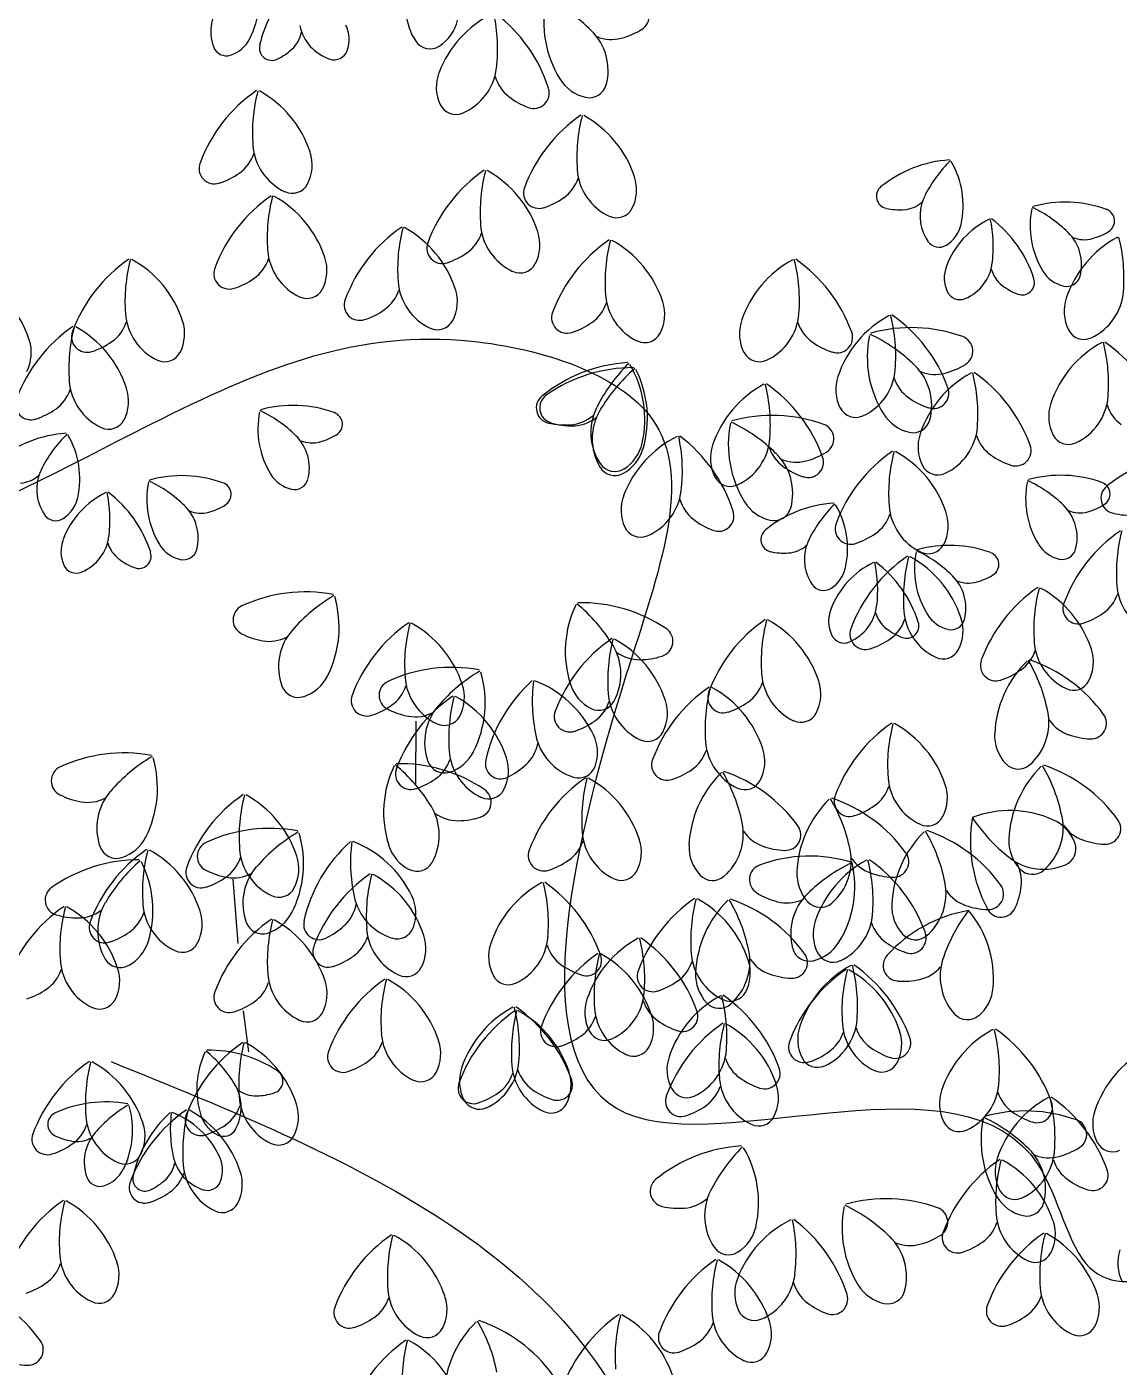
# Model space of a CAD drawing. Header units: millimetres. Extents: x 87938 to 265635, y 330093 to 434310.
# Drawn here: x 134991 to 135835, y 386947 to 387982 of the extents above; entities that cross this region are included whole.
import ezdxf

# ---------------------------------------------------------------- set-up
doc = ezdxf.new("R2010")
doc.units = ezdxf.units.MM

# ---------------------------------------------------------------- blocks, each defined once
blk = doc.blocks.new('A$C375B4AEE')
for p, q in [((6820.5, 5874.1), (6820.8, 5922.3)), ((6679.1, 5800.2), (6683.1, 5750.5)), ((6687.2, 5698.4), (6691.2, 5666.8))]:
    blk.add_line(p, q)
for centre, radius, start, end in [((6632.6, 6479.7), 66.9, 333.251, 16.3988), ((6791.3, 6423.7), 93.8, 131.9815, 167.2573), ((6856.5, 6471.8), 43.4, 153.5597, 213.9382), ((6696.8, 6455.2), 34.7, 139.4629, 199.8413), ((7003.1, 6462.5), 83.7, 168.5702, 211.718), ((6867.3, 6365.4), 126.8, 45.5061, 64.6389), ((6989.1, 6466.9), 11.9, 301.2209, 70.1507), ((6916.8, 6393.7), 83.7, 116.1313, 159.2791), ((6821.8, 6470.7), 31.8, 301.9325, 347.348), ((6757, 6442.1), 126.8, 353.0673, 12.2001), ((6811.5, 6375.5), 117.2, 17.7118, 52.9875), ((6708.8, 6458.9), 23.7, 312.6391, 349.4787), ((6764.8, 6466.8), 34.7, 191.9017, 252.2802), ((6743.6, 6448.9), 25.4, 340.2744, 25.6898), ((6925.8, 6424.9), 43.4, 345.1278, 45.5062), ((6964.4, 6506.9), 58.9, 284.7688, 301.656), ((6674.2, 6447), 10.7, 199.8417, 287.8357), ((6669.7, 6461), 25.4, 287.8356, 333.2509), ((6709.2, 6442.3), 9.54, 167.2572, 296.187), ((6692.9, 6476.1), 47.1, 295.7519, 312.639), ((6831.6, 6455), 13.3, 213.9383, 301.9326), ((6971.8, 6478.5), 29.6, 247.9291, 284.7688), ((6757.5, 6443.9), 10.7, 252.2801, 340.2741), ((6868.2, 6412), 31.8, 159.2792, 204.6947), ((6839.9, 6432.1), 43.4, 292.6888, 353.0673), ((6910.5, 6428.2), 29.6, 195.4901, 232.33), ((6911.8, 6407.5), 11.9, 248.7822, 17.712), ((6958.9, 6435.2), 31.8, 211.718, 257.1335), ((6954.8, 6417.2), 13.3, 257.1335, 345.1277), ((6763.7, 6312.7), 117.2, 124.4099, 159.6857), ((6821.1, 6376.8), 126.8, 165.1974, 184.3302), ((6659.4, 6335.7), 83.7, 18.1183, 61.2661), ((6928.4, 6451.4), 58.9, 232.33, 249.2171), ((6851.5, 6404.3), 13.3, 204.6945, 292.6888), ((7014.4, 6293.7), 117.2, 124.4099, 159.6857), ((7071.8, 6357.8), 126.8, 165.1974, 184.3302), ((6910.1, 6316.7), 83.7, 18.1183, 61.2661), ((6667.2, 6369.9), 29.6, 305.0674, 341.9073), ((6737.9, 6370.5), 43.4, 184.3302, 244.7087), ((6708.7, 6351.8), 31.8, 332.7028, 18.1184), ((6664.9, 6349.3), 11.9, 159.6854, 288.6153), ((6988.6, 6351.5), 43.4, 184.3302, 244.7087), ((7239, 6262.2), 93.8, 93.6396, 128.9153), ((7304.8, 6282.8), 101.5, 134.4271, 153.5599), ((7176.7, 6320.7), 66.9, 347.348, 30.4958), ((6650.4, 6393.9), 58.9, 288.1803, 305.0675), ((6939.7, 6251.2), 117.2, 124.4099, 159.6857), ((6997.1, 6315.3), 126.8, 165.1974, 184.3302), ((6835.4, 6274.2), 83.7, 18.1183, 61.2661), ((6917.9, 6350.9), 29.6, 305.0674, 341.9073), ((6959.4, 6332.8), 31.8, 332.7028, 18.1184), ((6775.1, 6231.5), 117.2, 124.4099, 159.6857), ((6832.5, 6295.6), 126.8, 165.1974, 184.3302), ((6670.7, 6254.4), 83.7, 18.1183, 61.2661), ((6725.1, 6343.4), 13.3, 244.7085, 332.7027), ((6915.7, 6330.3), 11.9, 159.6854, 288.6153), ((7186.1, 6327.8), 9.54, 128.9152, 257.845), ((7245, 6312.5), 34.7, 153.5599, 213.9383), ((6901.1, 6374.9), 58.9, 288.1803, 305.0675), ((6975.8, 6324.4), 13.3, 244.7085, 332.7027), ((7194.4, 6364.4), 47.1, 257.41, 274.2972), ((7196.1, 6341), 23.7, 274.2972, 311.137), ((7362.2, 6305.1), 66.9, 168.5702, 211.718), ((7253.6, 6227.4), 101.5, 45.5061, 64.6389), ((7322.5, 6229.4), 93.8, 70.1506, 105.4264), ((7351.1, 6308.7), 9.54, 301.221, 70.1508), ((7293.2, 6250), 66.9, 116.1313, 159.2791), ((7165.4, 6288.8), 101.5, 353.0673, 12.2001), ((7209, 6235.5), 93.8, 17.7118, 52.9875), ((6875.9, 6207.3), 117.2, 124.4099, 159.6857), ((6933.3, 6271.4), 126.8, 165.1974, 184.3302), ((6771.5, 6230.2), 83.7, 18.1183, 61.2661), ((6843.2, 6308.4), 29.6, 305.0674, 341.9073), ((6913.9, 6309), 43.4, 184.3302, 244.7087), ((6884.7, 6290.3), 31.8, 332.7028, 18.1184), ((7217.2, 6311.6), 25.4, 301.9326, 347.3479), ((7300.4, 6275), 34.7, 345.1276, 45.5061), ((7331.3, 6340.6), 47.1, 284.7688, 301.656), ((6749.3, 6289.3), 43.4, 184.3302, 244.7087), ((6841, 6287.7), 11.9, 159.6854, 288.6153), ((7036.2, 6197.3), 117.2, 124.4099, 159.6857), ((7093.6, 6261.4), 126.8, 165.1974, 184.3302), ((6931.9, 6220.3), 83.7, 18.1183, 61.2661), ((7225, 6299.1), 10.7, 213.9386, 301.9326), ((7402.6, 6222.4), 83.7, 118.3445, 161.4924), ((7337.3, 6317.9), 23.7, 247.9291, 284.7688), ((7241.1, 6264.6), 126.8, 355.2804, 14.4133), ((6665.1, 6182.5), 117.2, 124.4099, 159.6856), ((6722.6, 6246.7), 126.8, 165.1974, 184.3302), ((6560.8, 6205.5), 83.7, 18.1183, 61.2661), ((6678.6, 6288.6), 29.6, 305.0674, 341.9073), ((6720.1, 6270.6), 31.8, 332.7028, 18.1184), ((6826.4, 6332.4), 58.9, 288.1803, 305.0675), ((6901.1, 6281.8), 13.3, 244.7085, 332.7027), ((7151.7, 6205.1), 83.7, 118.3445, 161.4924), ((6990.3, 6247.3), 126.8, 355.2804, 14.4133), ((7047.3, 6182.8), 117.2, 19.925, 55.2007), ((7231.7, 6280.7), 34.7, 292.6889, 353.0673), ((6676.3, 6268), 11.9, 159.6854, 288.6153), ((7254.4, 6264.7), 25.4, 159.2791, 204.6945), ((7288.2, 6277.7), 23.7, 195.4901, 232.33), ((7326.9, 6283.2), 25.4, 211.7181, 257.1334), ((7323.6, 6268.8), 10.7, 257.1333, 345.1275), ((6442.3, 6190.8), 83.7, 18.1183, 61.2661), ((6661.8, 6312.6), 58.9, 288.1803, 305.0675), ((6736.4, 6262.1), 13.3, 244.7085, 332.7027), ((6779.4, 6264.5), 29.6, 305.0674, 341.9073), ((6850.1, 6265.1), 43.4, 184.3302, 244.7087), ((6820.9, 6246.4), 31.8, 332.7028, 18.1184), ((7302.5, 6296.2), 47.1, 232.3299, 249.2172), ((7289.2, 6261.1), 9.54, 248.7823, 17.7116), ((6777.1, 6243.8), 11.9, 159.6854, 288.6153), ((6939.7, 6254.5), 29.6, 305.0674, 341.9073), ((7010.4, 6255.1), 43.4, 184.3302, 244.7087), ((6981.2, 6236.4), 31.8, 332.7028, 18.1184), ((7241, 6258.6), 10.7, 204.6948, 292.6889), ((7353.4, 6238.9), 31.8, 161.4923, 206.9078), ((7324.3, 6257.8), 43.4, 294.9021, 355.2806), ((6639.4, 6240.4), 43.4, 184.3302, 244.7087), ((6762.6, 6288.4), 58.9, 288.1803, 305.0675), ((6937.4, 6233.9), 11.9, 159.6854, 288.6153), ((7073.4, 6240.4), 43.4, 294.9021, 355.2806), ((7226.2, 6162), 83.7, 118.3445, 161.4924), ((7064.7, 6204.3), 126.8, 355.2804, 14.4133), ((7121.7, 6139.8), 117.2, 19.925, 55.2007), ((6621.8, 6130.4), 117.2, 124.4099, 159.6857), ((6679.2, 6194.6), 126.8, 165.1974, 184.3302), ((6517.5, 6153.4), 83.7, 18.1183, 61.2661), ((6568.7, 6239.7), 29.6, 305.0674, 341.9073), ((6610.1, 6221.7), 31.8, 332.7028, 18.1184), ((6837.3, 6237.9), 13.3, 244.7085, 332.7027), ((6922.9, 6278.5), 58.9, 288.1803, 305.0675), ((7102.5, 6221.5), 31.8, 161.4923, 206.9078), ((7144.1, 6239.3), 29.6, 197.7032, 234.5433), ((7203.5, 6109.1), 117.2, 70.1506, 105.4264), ((7336.9, 6230.5), 13.3, 206.908, 294.9021), ((6491.6, 6206.9), 31.8, 332.7028, 18.1184), ((6566.4, 6219.1), 11.9, 159.6854, 288.6153), ((6551.8, 6263.7), 58.9, 288.1803, 305.0675), ((6997.6, 6228), 13.3, 244.7085, 332.7027), ((7161.1, 6263.2), 58.9, 234.5432, 251.4304), ((7146.3, 6218.7), 11.9, 250.9955, 19.9245), ((7253.2, 6203.6), 83.7, 168.5702, 211.718), ((7117.4, 6106.6), 126.8, 45.5061, 64.6389), ((7239.2, 6208.1), 11.9, 301.2209, 70.1507), ((7390.7, 6141.2), 83.7, 118.3445, 161.4924), ((7229.2, 6183.4), 126.8, 355.2804, 14.4133), ((7286.2, 6118.9), 117.2, 19.925, 55.2007), ((6626.5, 6213.2), 13.3, 244.7085, 332.7027), ((7086.1, 6213.2), 13.3, 206.908, 294.9021), ((6991.8, 6082.3), 117.2, 93.6396, 128.9153), ((6988.8, 6078.2), 117.2, 89.873, 125.1487), ((7073.9, 6108), 126.8, 134.427, 153.5598), ((7072.4, 6098.4), 126.8, 130.6604, 149.7931), ((6913.9, 6155.4), 83.7, 347.348, 30.4958), ((6915.9, 6156.2), 83.7, 343.5813, 26.7291), ((7147.9, 6197.4), 43.4, 294.9021, 355.2806), ((7175.9, 6166.1), 43.4, 345.1277, 45.5061), ((7214.5, 6248), 58.9, 284.7688, 301.656), ((6596, 6188.3), 43.4, 184.3302, 244.7086), ((7129.3, 6108.8), 83.7, 118.3446, 161.4923), ((6967.8, 6151), 126.8, 355.2804, 14.4133), ((7024.8, 6086.5), 117.2, 19.925, 55.2007), ((7177, 6178.5), 31.8, 161.4923, 206.9078), ((7218.5, 6196.3), 29.6, 197.7032, 234.5432), ((7289.7, 6117.7), 83.7, 118.3445, 161.4924), ((7222, 6219.7), 29.6, 247.9291, 284.7688), ((7128.2, 6159.9), 126.8, 355.2804, 14.4133), ((7185.2, 6095.4), 117.2, 19.925, 55.2007), ((6525.3, 6187.6), 29.6, 305.0675, 341.9072), ((6566.8, 6169.5), 31.8, 332.7029, 18.1183), ((6925.6, 6164.2), 11.9, 128.9154, 257.8449), ((6928.2, 6164.3), 11.9, 125.1483, 254.0782), ((7235.5, 6220.2), 58.9, 234.5432, 251.4303), ((7220.7, 6175.7), 11.9, 250.9955, 19.9246), ((7312.4, 6176.6), 43.4, 294.9021, 355.2806), ((6523.1, 6167), 11.9, 159.6858, 288.6153), ((6508.5, 6211.6), 58.9, 288.1803, 305.0675), ((6656.8, 6070.4), 101.5, 45.5062, 64.6389), ((6725.7, 6072.4), 93.8, 70.1506, 105.4264), ((6999.2, 6145.1), 43.4, 153.5598, 213.9383), ((7000.3, 6140.4), 43.4, 149.7932, 210.1718), ((7160.5, 6170.2), 13.3, 206.908, 294.9021), ((7341.5, 6157.7), 31.8, 161.4923, 206.9078), ((7383, 6175.5), 29.6, 197.7032, 234.5432), ((6583.2, 6161.1), 13.3, 244.7086, 332.7027), ((6765.4, 6148), 66.9, 168.5702, 211.718), ((6754.3, 6151.6), 9.54, 301.221, 70.1506), ((6936, 6210), 58.9, 257.41, 274.2972), ((6941.5, 6209.3), 58.9, 253.6434, 270.5305), ((6938.2, 6180.8), 29.6, 274.2972, 311.1369), ((6941.7, 6180), 29.6, 270.5305, 307.3702), ((7145.8, 6135.8), 83.7, 168.5703, 211.718), ((7010, 6038.7), 126.8, 45.5062, 64.6389), ((7096.1, 6041.3), 117.2, 70.1506, 105.4264), ((7131.8, 6140.3), 11.9, 301.2211, 70.1507), ((7209.1, 6176.4), 31.8, 211.718, 257.1334), ((7205, 6158.4), 13.3, 257.1334, 345.1277), ((6556.3, 6051), 93.8, 93.6396, 128.9153), ((6622, 6071.5), 101.5, 134.427, 153.5598), ((6494, 6109.5), 66.9, 347.348, 30.4958), ((6703.6, 6118), 34.7, 345.1277, 45.5062), ((6734.5, 6183.6), 47.1, 284.7688, 301.656), ((7059.5, 6067), 83.7, 116.1314, 159.2791), ((6899.8, 6115.5), 126.8, 353.0673, 12.2001), ((6954.2, 6048.8), 117.2, 17.7118, 52.9875), ((7240.5, 6134.1), 31.8, 161.4923, 206.9078), ((7211.4, 6153.1), 43.4, 294.902, 355.2806), ((7282.1, 6152), 29.6, 197.7032, 234.5433), ((7325, 6149.3), 13.3, 206.908, 294.9021), ((6740.5, 6160.9), 23.7, 247.9291, 284.7688), ((6965.6, 6141.6), 31.8, 298.1659, 343.5814), ((6964.5, 6144), 31.8, 301.9326, 347.348), ((7080.1, 6125.3), 31.8, 161.4923, 206.9078), ((7051, 6144.2), 43.4, 294.902, 355.2806), ((7121.7, 6143.1), 29.6, 197.7032, 234.5433), ((7255.3, 6034.2), 117.2, 124.41, 159.6857), ((7312.8, 6098.3), 126.8, 165.1973, 184.3302), ((7151, 6057.2), 83.7, 18.1183, 61.2661), ((7284.2, 6131.3), 11.9, 250.9955, 19.9246), ((6974.3, 6128.4), 13.3, 213.9383, 301.9326), ((7068.5, 6098.2), 43.4, 345.1277, 45.5062), ((7114.6, 6151.9), 29.6, 247.9291, 284.7688), ((7123.8, 6122.4), 11.9, 250.9955, 19.9245), ((7107.1, 6180.2), 58.9, 284.7688, 301.656), ((7299.1, 6175.8), 58.9, 234.5432, 251.4303), ((7428.1, 6012.5), 117.2, 93.6396, 128.9153), ((6513.4, 6129.8), 23.7, 274.2972, 311.1369), ((6562.3, 6101.3), 34.7, 153.5598, 213.9384), ((6639.7, 6018.1), 93.8, 70.1506, 105.4264), ((6730.1, 6126.2), 25.4, 211.718, 257.1334), ((6974.3, 6125.3), 13.3, 210.1714, 298.166), ((7063.6, 6116.9), 13.3, 206.908, 294.9021), ((7138.7, 6166.9), 58.9, 234.5432, 251.4304), ((7224, 6125.8), 13.3, 206.908, 294.9021), ((7319, 6018.4), 93.8, 70.1506, 105.4264), ((6679.5, 6093.8), 66.9, 168.5702, 211.718), ((6570.9, 6016.1), 101.5, 45.5062, 64.6389), ((6668.3, 6097.4), 9.54, 301.221, 70.1506), ((6726.8, 6111.8), 10.7, 257.1334, 345.1275), ((6982.6, 6105.4), 43.4, 292.6888, 353.0673), ((7358.8, 6094.1), 66.9, 168.5702, 211.718), ((7250.2, 6016.4), 101.5, 45.5062, 64.6389), ((7362, 6094.5), 11.9, 128.9154, 257.845), ((7347.6, 6097.7), 9.54, 301.221, 70.1506), ((6610.5, 6038.8), 66.9, 116.1314, 159.2792), ((6534.5, 6100.4), 25.4, 301.9326, 347.3479), ((6482.7, 6077.5), 101.5, 353.0673, 12.2001), ((6526.3, 6024.2), 93.8, 17.7118, 52.9875), ((6648.6, 6129.3), 47.1, 284.7688, 301.656), ((7011, 6085.4), 31.8, 159.2792, 204.6946), ((7053.2, 6101.6), 29.6, 195.4903, 232.3299), ((7101.6, 6108.5), 31.8, 211.718, 257.1334), ((7149.7, 5997), 93.8, 93.6396, 128.9153), ((7215.4, 6017.5), 101.5, 134.427, 153.5598), ((7087.4, 6055.5), 66.9, 347.348, 30.4958), ((7327.9, 6129.6), 47.1, 284.7688, 301.656), ((6542.3, 6087.8), 10.7, 213.9382, 301.9325), ((6617.7, 6063.7), 34.7, 345.1277, 45.5062), ((6654.5, 6106.6), 23.7, 247.9291, 284.7688), ((7054.5, 6080.8), 11.9, 248.7823, 17.7116), ((7097.5, 6090.5), 13.3, 257.1334, 345.1277), ((7158.9, 6091.4), 29.6, 305.0674, 341.9073), ((7229.6, 6092), 43.4, 184.3302, 244.7087), ((7200.3, 6073.3), 31.8, 332.7028, 18.1184), ((7297, 6064), 34.7, 345.1277, 45.5062), ((7333.8, 6106.9), 23.7, 247.9291, 284.7688), ((7372.3, 6140.3), 58.9, 257.41, 274.2972), ((6994.2, 6077.7), 13.3, 204.6945, 292.6888), ((7071.1, 6124.8), 58.9, 232.3299, 249.2171), ((7096.8, 6062.5), 9.54, 128.9155, 257.8449), ((7156.6, 6070.8), 11.9, 159.6854, 288.6153), ((7431.4, 5972.7), 117.2, 124.4099, 159.6857), ((7488.8, 6036.8), 126.8, 165.1974, 184.3302), ((6571.7, 6053.4), 25.4, 159.2791, 204.6945), ((6549, 6069.5), 34.7, 292.6888, 353.0673), ((6605.4, 6066.4), 23.7, 195.4903, 232.3299), ((6644.2, 6071.9), 25.4, 211.718, 257.1334), ((7155.6, 6047.3), 34.7, 153.5598, 213.9384), ((7142, 6115.4), 58.9, 288.1803, 305.0675), ((7216.7, 6064.9), 13.3, 244.7085, 332.7027), ((7323.5, 6072.2), 25.4, 211.7179, 257.1334), ((6619.8, 6084.9), 47.1, 232.3299, 249.2171), ((6606.5, 6049.8), 9.54, 248.7821, 17.7116), ((6640.9, 6057.6), 10.7, 257.1335, 345.1275), ((7105, 6099.2), 47.1, 257.41, 274.2972), ((7106.8, 6075.8), 23.7, 274.2972, 311.1369), ((7266.7, 5952.9), 117.2, 124.4099, 159.6857), ((7324.2, 6017.1), 126.8, 165.1974, 184.3302), ((7162.4, 5975.9), 83.7, 18.1183, 61.2661), ((7272.9, 6039.8), 66.9, 168.5702, 211.718), ((7164.3, 5962.1), 101.5, 45.5062, 64.6389), ((7233.1, 5964.2), 93.8, 70.1506, 105.4264), ((7261.7, 6043.4), 9.54, 301.221, 70.1506), ((7320.2, 6057.9), 10.7, 257.1334, 345.1275), ((6558.2, 6047.3), 10.7, 204.6944, 292.6888), ((7203.8, 5984.8), 66.9, 116.1314, 159.2792), ((7127.9, 6046.4), 25.4, 301.9326, 347.3479), ((7076.1, 6023.5), 101.5, 353.0673, 12.2001), ((7119.6, 5970.2), 93.8, 17.7118, 52.9875), ((7135.7, 6033.9), 10.7, 213.9382, 301.9326), ((7211, 6009.7), 34.7, 345.1277, 45.5062), ((7247.9, 6052.6), 23.7, 247.9291, 284.7688), ((7241.9, 6075.3), 47.1, 284.7688, 301.656), ((7405.6, 6030.5), 43.4, 184.3302, 244.7087), ((6735.4, 5904.9), 117.2, 79.5426, 114.8184), ((6821.3, 5909.8), 126.8, 120.3301, 139.4629), ((6677.6, 5994.8), 83.7, 333.251, 16.3988), ((7367.5, 5928.8), 117.2, 124.4099, 159.6857), ((7425, 5992.9), 126.8, 165.1974, 184.3302), ((7263.2, 5951.7), 83.7, 18.1183, 61.2661), ((7334.9, 6029.9), 29.6, 305.0674, 341.9073), ((6691.2, 6000.5), 11.9, 114.8184, 243.748), ((7019.8, 5976.1), 83.7, 154.4733, 197.621), ((6864.5, 5915), 126.8, 31.4092, 50.542), ((6948.6, 5896.5), 117.2, 56.0537, 91.3294), ((7165, 5999.5), 25.4, 159.2791, 204.6945), ((7142.3, 6015.5), 34.7, 292.6889, 353.0673), ((7241, 6010.8), 43.4, 184.3302, 244.7087), ((7332.6, 6009.2), 11.9, 159.6854, 288.6153), ((6881.3, 5901.5), 117.2, 124.4099, 159.6857), ((6938.7, 5965.7), 126.8, 165.1974, 184.3302), ((6777, 5924.5), 83.7, 18.1183, 61.2661), ((7156.8, 5904), 117.2, 124.4099, 159.6857), ((7214.3, 5968.1), 126.8, 165.1974, 184.3302), ((7052.5, 5927), 83.7, 18.1183, 61.2661), ((7198.8, 6012.4), 23.7, 195.4903, 232.33), ((7170.3, 6010.1), 29.6, 305.0674, 341.9073), ((7199.9, 5995.8), 9.54, 248.7821, 17.7116), ((7237.6, 6018), 25.4, 211.7179, 257.1334), ((7234.3, 6003.6), 10.7, 257.1334, 345.1275), ((7211.7, 5992.1), 31.8, 332.7028, 18.1184), ((7318.1, 6053.9), 58.9, 288.1803, 305.0675), ((6712.3, 6042.4), 58.9, 243.313, 260.2002), ((6707.3, 6013.5), 29.6, 260.2002, 297.0399), ((6757.9, 5964.1), 43.4, 139.4629, 199.8414), ((7038.3, 5889.3), 117.2, 124.4099, 159.6857), ((7095.7, 5953.4), 126.8, 165.1974, 184.3302), ((6933.9, 5912.2), 83.7, 18.1183, 61.2661), ((7007.4, 5983.9), 11.9, 287.1241, 56.0536), ((7151.6, 5993.3), 10.7, 204.6944, 292.6889), ((7168, 5989.5), 11.9, 159.6854, 288.6153), ((7153.4, 6034.1), 58.9, 288.1803, 305.0675), ((7213.1, 6031), 47.1, 232.3299, 249.2171), ((6935.7, 5958.5), 43.4, 331.0307, 31.4092), ((6993.5, 5999.3), 29.6, 233.8321, 270.6718), ((7228.1, 5983.6), 13.3, 244.7085, 332.7027), ((7271.1, 5985.9), 29.6, 305.0674, 341.9073), ((7341.8, 5986.6), 43.4, 184.3302, 244.7087), ((7312.5, 5967.9), 31.8, 332.7028, 18.1184), ((6993.1, 6028.6), 58.9, 270.6718, 287.559), ((7268.8, 5965.3), 11.9, 159.6854, 288.6153), ((7351.6, 5908.9), 83.7, 134.4245, 177.5723), ((7184.7, 5904.8), 126.8, 11.3604, 30.4932), ((7257.3, 5858.6), 117.2, 36.0049, 71.2807), ((6724, 5971.4), 31.8, 287.8356, 333.2509), ((6848.2, 5846.6), 117.2, 79.5426, 114.8184), ((6855.5, 5959.4), 43.4, 184.3302, 244.7086), ((6934.2, 5851.5), 126.8, 120.3301, 139.4629), ((6790.5, 5936.5), 83.7, 333.251, 16.3988), ((7131.1, 5961.8), 43.4, 184.3302, 244.7087), ((7254.2, 6009.9), 58.9, 288.1803, 305.0675), ((6729.6, 5953.9), 13.3, 199.8412, 287.8355), ((6804.1, 5942.2), 11.9, 114.8184, 243.748), ((6784.8, 5958.7), 29.6, 305.0674, 341.9073), ((6826.3, 5940.7), 31.8, 332.7028, 18.1184), ((6988.9, 5866.4), 117.2, 131.9815, 167.2572), ((7037.4, 5937.5), 126.8, 172.7689, 191.9017), ((6882.4, 5875.4), 83.7, 25.6899, 68.8377), ((6970.4, 5960.4), 31.8, 197.6211, 243.0365), ((7113.5, 5851.9), 117.2, 124.4099, 159.6857), ((7170.9, 5916), 126.8, 165.1974, 184.3302), ((7058.1, 5940.6), 11.9, 159.6854, 288.6153), ((7009.2, 5874.9), 83.7, 18.1183, 61.2661), ((7060.4, 5961.2), 29.6, 305.0674, 341.9073), ((7101.8, 5943.1), 31.8, 332.7028, 18.1184), ((7328.9, 5959.4), 13.3, 244.7085, 332.7027), ((6782.6, 5938.1), 11.9, 159.6855, 288.6153), ((6768, 5982.7), 58.9, 288.1803, 305.0675), ((6915.4, 5844.8), 117.2, 124.4099, 159.6857), ((6870.8, 5905.8), 43.4, 139.4629, 199.8414), ((6972.8, 5908.9), 126.8, 165.1974, 184.3302), ((6811.1, 5867.8), 83.7, 18.1183, 61.2661), ((6962, 5943.9), 13.3, 243.0365, 331.0308), ((6941.8, 5946.5), 29.6, 305.0674, 341.9073), ((7012.5, 5947.1), 43.4, 184.3302, 244.7086), ((6983.3, 5928.4), 31.8, 332.7028, 18.1184), ((7043.5, 5985.2), 58.9, 288.1803, 305.0675), ((6825.2, 5984.1), 58.9, 243.313, 260.2002), ((6820.2, 5955.2), 29.6, 260.2002, 297.0399), ((6842.7, 5932.2), 13.3, 244.7086, 332.7027), ((6939.5, 5925.8), 11.9, 159.6855, 288.6153), ((7118.2, 5934.7), 13.3, 244.7085, 332.7027), ((7266.5, 5921.2), 43.4, 310.982, 11.3604), ((7342.5, 5920.5), 11.9, 267.0753, 36.0051), ((6925, 5970.5), 58.9, 288.1803, 305.0675), ((6999.7, 5919.9), 13.3, 244.7086, 332.7027), ((7254.6, 5824), 117.2, 124.4099, 159.6857), ((7312, 5888.1), 126.8, 165.1974, 184.3302), ((7150.2, 5847), 83.7, 18.1183, 61.2661), ((7334.7, 5939.7), 29.6, 213.7834, 250.6231), ((6885.7, 5910.4), 29.6, 312.6391, 349.4788), ((6955.7, 5920.3), 43.4, 191.9017, 252.2802), ((6929.2, 5897.9), 31.8, 340.2745, 25.6899), ((7087.7, 5909.7), 43.4, 184.3302, 244.7087), ((7299.7, 5911.1), 31.8, 177.5723, 222.9878), ((7344.5, 5967.4), 58.9, 250.6231, 267.5103), ((6594.9, 5780.5), 117.2, 79.5427, 114.8184), ((6680.9, 5785.5), 126.8, 120.3301, 139.4629), ((6537.2, 5870.4), 83.7, 333.251, 16.3987), ((6818.9, 5902), 29.6, 305.0674, 341.9073), ((6889.6, 5902.6), 43.4, 184.3302, 244.7086), ((6836.9, 5913.1), 31.8, 287.8356, 333.2509), ((6860.4, 5883.9), 31.8, 332.7028, 18.1184), ((7014.7, 5888.5), 11.9, 159.6854, 288.6153), ((7017, 5909.1), 29.6, 305.0674, 341.9073), ((7058.5, 5891), 31.8, 332.7028, 18.1184), ((6550.7, 5876.1), 11.9, 114.8186, 243.7477), ((6879.4, 5851.7), 83.7, 154.4733, 197.6211), ((6724.1, 5790.6), 126.8, 31.4092, 50.542), ((6816.7, 5881.4), 11.9, 159.6855, 288.6153), ((6808.1, 5772.2), 117.2, 56.0537, 91.3294), ((6842.5, 5895.6), 13.3, 199.8412, 287.8355), ((6886.2, 5889.6), 11.9, 167.2572, 296.1869), ((6865.9, 5932), 58.9, 295.7519, 312.6391), ((6946.6, 5891.7), 13.3, 252.2802, 340.2746), ((7000.2, 5933.1), 58.9, 288.1803, 305.0675), ((7115.3, 5822.8), 83.7, 134.4245, 177.5723), ((6948.5, 5818.6), 126.8, 11.3604, 30.4932), ((7021.1, 5772.4), 117.2, 36.0049, 71.2807), ((7286.2, 5898.5), 13.3, 222.9877, 310.9819), ((7362.6, 5827.6), 83.7, 134.4245, 177.5723), ((7195.7, 5823.4), 126.8, 11.3604, 30.4932), ((7268.4, 5777.2), 117.2, 36.0049, 71.2807), ((6802.1, 5926), 58.9, 288.1803, 305.0675), ((7018.1, 5781.8), 117.2, 124.4099, 159.6857), ((7075.6, 5846), 126.8, 165.1974, 184.3302), ((6913.8, 5804.8), 83.7, 18.1183, 61.2661), ((7074.9, 5882.6), 13.3, 244.7085, 332.7027), ((7158.1, 5881.2), 29.6, 305.0674, 341.9073), ((7228.8, 5881.8), 43.4, 184.3302, 244.7087), ((7199.6, 5863.1), 31.8, 332.7028, 18.1184), ((6571.9, 5918), 58.9, 243.313, 260.2003), ((6566.9, 5889.1), 29.6, 260.2003, 297.04), ((6617.4, 5839.7), 43.4, 139.4629, 199.8413), ((6753.4, 5768.8), 117.2, 124.4099, 159.6857), ((6810.8, 5833), 126.8, 165.1974, 184.3302), ((6649.1, 5791.8), 83.7, 18.1183, 61.2661), ((6866.9, 5859.5), 11.9, 287.1241, 56.0538), ((6876.8, 5875.5), 13.3, 244.7086, 332.7027), ((7198.7, 5802.1), 83.7, 134.4245, 177.5723), ((7031.9, 5797.9), 126.8, 11.3604, 30.4932), ((7104.5, 5751.7), 117.2, 36.0049, 71.2807), ((7155.8, 5860.5), 11.9, 159.6854, 288.6153), ((6795.3, 5834.1), 43.4, 331.0307, 31.4092), ((6853, 5874.9), 29.6, 233.8322, 270.6718), ((7141.3, 5905.2), 58.9, 288.1803, 305.0675), ((7279.8, 5771.8), 81.4, 65.9099, 110.9773), ((6852.7, 5904.2), 58.9, 270.6718, 287.559), ((7030.3, 5835.1), 43.4, 310.9819, 11.3604), ((7106.3, 5834.3), 11.9, 267.0754, 36.005), ((7215.9, 5854.6), 13.3, 244.7085, 332.7027), ((7359.1, 5829.4), 109.9, 170.3912, 208.3763), ((7356.7, 5917.4), 126.8, 213.299, 232.4318), ((7277.5, 5839.9), 43.4, 310.982, 11.3604), ((7300.2, 5817), 31.8, 20.8044, 66.2198), ((7345.8, 5858.4), 29.6, 213.7834, 250.6231), ((7353.5, 5839.1), 11.9, 267.0753, 36.0051), ((6583.5, 5847.1), 31.8, 287.8356, 333.2511), ((6707.8, 5722.2), 117.2, 79.5426, 114.8184), ((6793.8, 5727.2), 126.8, 120.3301, 139.4629), ((6650.1, 5812.1), 83.7, 333.251, 16.3987), ((6992.4, 5839.7), 43.4, 184.3302, 244.7086), ((6963.1, 5821), 31.8, 332.7028, 18.1184), ((7098.5, 5853.6), 29.6, 213.7834, 250.6231), ((7272.1, 5777), 83.7, 134.4245, 177.5723), ((7105.2, 5772.9), 126.8, 11.3604, 30.4932), ((7177.9, 5726.7), 117.2, 36.0049, 71.2807), ((7310.7, 5829.8), 31.8, 177.5723, 222.9878), ((7355.5, 5886), 58.9, 250.6231, 267.5103), ((6678.7, 5726.3), 117.2, 124.4099, 159.6857), ((6589.2, 5829.5), 13.3, 199.8415, 287.8357), ((6736.1, 5790.5), 126.8, 165.1974, 184.3302), ((6574.4, 5749.3), 83.7, 18.1183, 61.2661), ((6663.6, 5817.8), 11.9, 114.8186, 243.7477), ((6727.6, 5826.7), 43.4, 184.3302, 244.7086), ((6848.4, 5742.1), 117.2, 131.9815, 167.2573), ((6896.9, 5813.2), 126.8, 172.769, 191.9018), ((6742, 5751.1), 83.7, 25.6898, 68.8377), ((6829.9, 5836), 31.8, 197.6211, 243.0364), ((6919.4, 5818.4), 11.9, 159.6855, 288.6153), ((6921.7, 5839), 29.6, 305.0674, 341.9073), ((7063.5, 5825), 31.8, 177.5723, 222.9877), ((7108.2, 5881.2), 58.9, 250.6231, 267.5103), ((7113.7, 5814.4), 43.4, 310.9819, 11.3604), ((7189.7, 5813.6), 11.9, 267.0753, 36.0051), ((7317.5, 5823.5), 13.3, 292.8101, 20.8043), ((6606.6, 5697.9), 117.2, 89.8729, 125.1487), ((6690.2, 5718.2), 126.8, 130.6604, 149.7932), ((6533.7, 5776), 83.7, 343.5813, 26.7291), ((6654.7, 5805.4), 11.9, 159.6858, 288.6153), ((6656.9, 5826), 29.6, 305.0675, 341.9072), ((6730.3, 5781.4), 43.4, 139.4629, 199.8413), ((6698.4, 5808), 31.8, 332.7029, 18.1183), ((6821.6, 5819.6), 13.3, 243.0365, 331.0304), ((6904.8, 5863), 58.9, 288.1803, 305.0675), ((7090.3, 5799.8), 11.9, 109.9888, 238.9185), ((7124.9, 5708.1), 109.9, 72.5928, 110.578), ((7212.3, 5698.5), 126.8, 115.5007, 134.6335), ((7208.6, 5741.1), 83.7, 118.3446, 161.4923), ((7078.5, 5794.4), 81.4, 328.1116, 13.179), ((7181.9, 5832.9), 29.6, 213.7834, 250.6231), ((7047.2, 5783.4), 126.8, 355.2805, 14.4133), ((7104.2, 5718.9), 117.2, 19.925, 55.2007), ((7305.8, 5851.2), 43.4, 232.4317, 292.8103), ((7259.1, 5798.2), 29.6, 353.1691, 30.0088), ((6684.8, 5859.7), 58.9, 243.313, 260.2002), ((6640.1, 5850), 58.9, 288.1803, 305.0675), ((6679.8, 5830.8), 29.6, 260.2002, 297.04), ((6851.6, 5707.6), 117.2, 124.4099, 159.6857), ((6909.1, 5771.7), 126.8, 165.1974, 184.3302), ((6747.3, 5730.5), 83.7, 18.1183, 61.2661), ((6979.5, 5812.5), 13.3, 244.7086, 332.7027), ((7050, 5812.4), 13.3, 222.9876, 310.9819), ((7146.9, 5804.3), 31.8, 177.5723, 222.9877), ((7191.6, 5860.5), 58.9, 250.6231, 267.5103), ((7297.2, 5817.2), 13.3, 222.9877, 310.9819), ((6546, 5784), 11.9, 125.1488, 254.0782), ((6714.8, 5799.5), 13.3, 244.7087, 332.7027), ((6957.8, 5723.8), 83.7, 118.3446, 161.4923), ((6796.3, 5766.1), 126.8, 355.2805, 14.4133), ((6853.3, 5701.5), 117.2, 19.925, 55.2007), ((7114.9, 5839.7), 58.9, 238.4836, 255.3708), ((7187, 5789.3), 43.4, 310.982, 11.3604), ((7255.3, 5807.8), 29.6, 213.7834, 250.6231), ((7263, 5788.6), 11.9, 267.0753, 36.0051), ((7230, 5801.7), 58.9, 336.2819, 353.1691), ((6614.9, 5682.4), 117.2, 124.4099, 159.6857), ((6672.3, 5746.5), 126.8, 165.1974, 184.3302), ((6510.5, 5705.4), 83.7, 18.1183, 61.2661), ((6618.1, 5760.2), 43.4, 149.7932, 210.1716), ((6652.9, 5784.2), 43.4, 184.3302, 244.7086), ((6745.3, 5786), 29.6, 312.639, 349.4788), ((6815.3, 5796), 43.4, 191.9018, 252.2802), ((6788.8, 5773.6), 31.8, 340.2745, 25.69), ((7102.3, 5688.5), 117.2, 124.4099, 159.6857), ((7159.8, 5752.6), 126.8, 165.1974, 184.3302), ((7120.4, 5724.1), 83.7, 134.4245, 177.5723), ((6998, 5711.5), 83.7, 18.1183, 61.2661), ((6953.6, 5719.9), 126.8, 11.3604, 30.4932), ((7026.2, 5673.7), 117.2, 36.0049, 71.2807), ((7107.5, 5811.4), 29.6, 255.3708, 292.2105), ((7153.7, 5757.9), 43.4, 134.6334, 195.0119), ((7133.4, 5791.7), 13.3, 222.9876, 310.9819), ((7220.2, 5779.2), 31.8, 177.5723, 222.9878), ((7265, 5835.5), 58.9, 250.6231, 267.5103), ((6559.3, 5829.1), 58.9, 253.6434, 270.5305), ((6559.5, 5799.8), 29.6, 270.5305, 307.3701), ((6582.2, 5783.5), 29.6, 305.0675, 341.9072), ((6623.7, 5765.5), 31.8, 332.7029, 18.1183), ((6775.2, 5672.5), 117.2, 124.4099, 159.6857), ((6832.6, 5736.6), 126.8, 165.1974, 184.3302), ((6696.4, 5788.8), 31.8, 287.8356, 333.2511), ((6670.9, 5695.4), 83.7, 18.1183, 61.2661), ((7130.3, 5776.5), 43.4, 294.902, 355.2805), ((7266.3, 5667.6), 109.9, 99.7313, 137.7165), ((7348.5, 5699), 126.8, 142.6392, 161.7719), ((7185.7, 5723.3), 81.4, 355.25, 40.3175), ((7272.9, 5782.7), 11.9, 207.7871, 336.7168), ((6580, 5762.9), 11.9, 159.6858, 288.6153), ((6565.4, 5807.5), 58.9, 288.1803, 305.0675), ((6702.1, 5771.2), 13.3, 199.8415, 287.8356), ((6745.8, 5765.3), 11.9, 167.2572, 296.1866), ((6725.4, 5807.6), 58.9, 295.7519, 312.6391), ((6825.8, 5765.4), 43.4, 184.3302, 244.7086), ((6806.1, 5767.4), 13.3, 252.2801, 340.2746), ((7159.4, 5757.6), 31.8, 161.4923, 206.9078), ((7201, 5775.4), 29.6, 197.7034, 234.5432), ((7203.1, 5754.7), 11.9, 250.9954, 19.9249), ((6583.4, 5761.4), 31.8, 298.166, 343.5814), ((6640.1, 5757), 13.3, 244.7086, 332.7027), ((6752.9, 5744.1), 11.9, 159.6855, 288.6153), ((6755.1, 5764.8), 29.6, 305.0674, 341.9073), ((6796.6, 5746.7), 31.8, 332.7028, 18.1184), ((6908.6, 5740.3), 31.8, 161.4923, 206.9078), ((6879.5, 5759.2), 43.4, 294.902, 355.2805), ((6950.2, 5758.1), 29.6, 197.7034, 234.5432), ((7032.2, 5680.8), 83.7, 118.3446, 161.4923), ((6870.7, 5723), 126.8, 355.2805, 14.4133), ((6927.7, 5658.5), 117.2, 19.925, 55.2007), ((7120.5, 5768.1), 31.8, 283.0061, 328.4215), ((7218, 5799.3), 58.9, 234.5431, 251.4304), ((7206.7, 5766.6), 13.3, 222.9877, 310.9819), ((6592.1, 5745.1), 13.3, 210.1714, 298.166), ((6738.3, 5788.7), 58.9, 288.1803, 305.0675), ((7027.6, 5646), 117.2, 124.4099, 159.6857), ((6952.3, 5737.4), 11.9, 250.9953, 19.9249), ((7085.1, 5710.1), 126.8, 165.1974, 184.3302), ((6923.3, 5669), 83.7, 18.1183, 61.2661), ((7076.6, 5746.3), 43.4, 184.3302, 244.7087), ((7035.4, 5736.4), 43.4, 310.9819, 11.3604), ((7047.3, 5727.6), 31.8, 332.7028, 18.1184), ((7103.6, 5754.9), 29.6, 213.7834, 250.6231), ((7111.4, 5735.6), 11.9, 267.0754, 36.005), ((7124.7, 5750.1), 13.3, 195.0118, 283.006), ((7143, 5749.3), 13.3, 206.9077, 294.902), ((7193.7, 5733.4), 11.9, 137.1272, 266.057), ((7269.2, 5725.1), 43.4, 161.7718, 222.1504), ((6518.4, 5739.6), 29.6, 305.0675, 341.9072), ((6589.1, 5740.2), 43.4, 184.3302, 244.7086), ((6559.9, 5721.5), 31.8, 332.7029, 18.1183), ((6749.4, 5730.3), 43.4, 184.3302, 244.7086), ((6813, 5738.2), 13.3, 244.7086, 332.7027), ((6967.2, 5782), 58.9, 234.5431, 251.4303), ((7003.6, 5725.1), 11.9, 159.6855, 288.6153), ((7005.9, 5745.7), 29.6, 305.0674, 341.9073), ((7068.6, 5726.3), 31.8, 177.5723, 222.9877), ((7113.3, 5782.5), 58.9, 250.6231, 267.5103), ((7219.3, 5633.8), 117.2, 124.4099, 159.6857), ((7196.7, 5659.9), 83.7, 118.3446, 161.4923), ((7276.7, 5697.9), 126.8, 165.1974, 184.3302), ((7115, 5656.7), 83.7, 18.1183, 61.2661), ((7035.2, 5702.2), 126.8, 355.2805, 14.4133), ((7092.2, 5637.7), 117.2, 19.925, 55.2007), ((7203.7, 5751.6), 29.6, 282.5092, 319.349), ((6678.7, 5729.6), 29.6, 305.0675, 341.9072), ((6720.2, 5711.6), 31.8, 332.7029, 18.1183), ((6863, 5626.3), 117.2, 124.4099, 159.6857), ((6920.4, 5690.4), 126.8, 165.1974, 184.3302), ((6758.7, 5649.3), 83.7, 18.1183, 61.2661), ((6892.1, 5731.9), 13.3, 206.9077, 294.9021), ((6989, 5769.7), 58.9, 288.1803, 305.0675), ((7197.4, 5780.2), 58.9, 265.6221, 282.5093), ((7235.1, 5719), 31.8, 310.1445, 355.5599), ((6501.6, 5763.6), 58.9, 288.1803, 305.0675), ((6576.3, 5713.1), 13.3, 244.7086, 332.7027), ((6676.4, 5709), 11.9, 159.6858, 288.6153), ((6983, 5697.3), 31.8, 161.4923, 206.9078), ((6953.9, 5716.2), 43.4, 294.902, 355.2805), ((7024.6, 5715.1), 29.6, 197.7034, 234.5432), ((7095.7, 5636.4), 83.7, 118.3446, 161.4923), ((6934.2, 5678.7), 126.8, 355.2805, 14.4133), ((7063.7, 5719.2), 13.3, 244.7085, 332.7027), ((6991.3, 5614.2), 117.2, 19.925, 55.2007), ((6661.9, 5753.6), 58.9, 288.1803, 305.0675), ((6736.6, 5703.1), 13.3, 244.7087, 332.7027), ((6963.8, 5602.1), 117.2, 124.4099, 159.6857), ((6935.3, 5627.6), 83.7, 118.3446, 161.4923), ((7021.2, 5666.2), 126.8, 165.1974, 184.3302), ((6773.9, 5669.8), 126.8, 355.2805, 14.4133), ((6830.9, 5605.3), 117.2, 19.925, 55.2007), ((6859.5, 5625.1), 83.7, 18.1183, 61.2661), ((7001.9, 5703.8), 43.4, 184.3302, 244.7086), ((7026.7, 5694.4), 11.9, 250.9953, 19.9249), ((7055.1, 5713.7), 13.3, 222.9876, 310.9819), ((7247, 5704.9), 13.3, 222.1502, 310.1444), ((6928.9, 5682.6), 11.9, 159.6855, 288.6153), ((6931.2, 5703.2), 29.6, 305.0674, 341.9073), ((6972.6, 5685.1), 31.8, 332.7028, 18.1184), ((7041.6, 5738.9), 58.9, 234.5431, 251.4304), ((7124.1, 5592.1), 117.2, 124.4099, 159.6857), ((7181.6, 5656.3), 126.8, 165.1974, 184.3302), ((7019.8, 5615.1), 83.7, 18.1183, 61.2661), ((7147.5, 5676.4), 31.8, 161.4923, 206.9078), ((7118.4, 5695.3), 43.4, 294.902, 355.2805), ((7193.5, 5691.6), 43.4, 184.3302, 244.7087), ((7189.1, 5694.2), 29.6, 197.7034, 234.5432), ((6837.2, 5684.1), 43.4, 184.3302, 244.7086), ((6808, 5665.4), 31.8, 332.7028, 18.1184), ((6914.3, 5727.2), 58.9, 288.1803, 305.0675), ((6966.5, 5688.9), 13.3, 206.9077, 294.9021), ((7122.8, 5691), 29.6, 305.0674, 341.9073), ((7191.2, 5673.6), 11.9, 250.9954, 19.9249), ((7164.3, 5672.9), 31.8, 332.7028, 18.1184), ((7306.3, 5610.3), 83.7, 118.3446, 161.4923), ((7144.8, 5652.5), 126.8, 355.2805, 14.4133), ((7201.8, 5588), 117.2, 19.925, 55.2007), ((6753.1, 5577.4), 117.2, 124.4099, 159.6857), ((6718.2, 5637.9), 66.9, 154.4732, 197.621), ((6594, 5589), 101.5, 31.4092, 50.542), ((6661.2, 5574.2), 93.8, 56.0537, 91.3294), ((6810.5, 5641.5), 126.8, 165.1974, 184.3302), ((6648.8, 5600.4), 83.7, 18.1183, 61.2661), ((6764.3, 5662.8), 11.9, 159.6855, 288.6153), ((6766.5, 5683.5), 29.6, 305.0674, 341.9073), ((6989, 5676.7), 13.3, 244.7086, 332.7027), ((7017.4, 5671.8), 43.4, 294.902, 355.2805), ((7120.6, 5670.3), 11.9, 159.6854, 288.6153), ((7106, 5714.9), 58.9, 288.1803, 305.0675), ((7206.1, 5718.1), 58.9, 234.5431, 251.4304), ((7424.7, 5594.7), 83.7, 118.3446, 161.4923), ((6634.5, 5562.6), 117.2, 124.4099, 159.6857), ((6692, 5626.7), 126.8, 165.1974, 184.3302), ((6530.2, 5585.6), 83.7, 18.1183, 61.2661), ((6749.7, 5707.5), 58.9, 288.1803, 305.0675), ((6857, 5662.9), 43.4, 294.902, 355.2805), ((6938, 5659.9), 43.4, 184.3302, 244.7086), ((7046.5, 5652.9), 31.8, 161.4923, 206.9078), ((7088.1, 5670.7), 29.6, 197.7034, 234.5432), ((7131, 5668.1), 13.3, 206.9077, 294.902), ((7180.7, 5664.4), 13.3, 244.7085, 332.7027), ((6708.3, 5644.1), 9.54, 287.1241, 56.0536), ((6824.4, 5656.9), 13.3, 244.7086, 332.7027), ((6886.1, 5644), 31.8, 161.4923, 206.9078), ((6867.3, 5659.3), 29.6, 305.0674, 341.9073), ((6927.7, 5661.8), 29.6, 197.7034, 234.5432), ((6929.8, 5641.2), 11.9, 250.9953, 19.9249), ((6908.8, 5641.2), 31.8, 332.7028, 18.1184), ((7098.4, 5650), 43.4, 184.3302, 244.7087), ((7105.1, 5694.6), 58.9, 234.5431, 251.4304), ((7090.2, 5650), 11.9, 250.9953, 19.9249), ((6650.9, 5623.8), 34.7, 331.0307, 31.4091), ((6697.1, 5656.4), 23.7, 233.8322, 270.6718), ((6696.9, 5679.9), 47.1, 270.6718, 287.559), ((6865.1, 5638.6), 11.9, 159.6855, 288.6153), ((6850.5, 5683.3), 58.9, 288.1803, 305.0675), ((6944.7, 5685.7), 58.9, 234.5431, 251.4303), ((7030.1, 5644.6), 13.3, 206.9077, 294.9021), ((7027.7, 5649.3), 29.6, 305.0674, 341.9073), ((7069.1, 5631.2), 31.8, 332.7028, 18.1184), ((7257.1, 5626.8), 31.8, 161.4923, 206.9078), ((7228, 5645.7), 43.4, 294.902, 355.2805), ((7298.6, 5644.6), 29.6, 197.7034, 234.5432), ((6581, 5534.3), 93.8, 79.5426, 114.8184), ((6649.7, 5538.2), 101.5, 120.3301, 139.4629), ((6534.8, 5606.2), 66.9, 333.251, 16.3988), ((6656.6, 5634.6), 29.6, 305.0674, 341.9073), ((6727.3, 5635.2), 43.4, 184.3302, 244.7086), ((6698.1, 5616.5), 31.8, 332.7028, 18.1184), ((6869.7, 5635.7), 13.3, 206.9077, 294.9021), ((6925.2, 5632.7), 13.3, 244.7086, 332.7027), ((7025.4, 5628.7), 11.9, 159.6854, 288.6153), ((7010.8, 5673.3), 58.9, 288.1803, 305.0675), ((7349.3, 5557.9), 83.7, 118.3446, 161.4923), ((7300.8, 5623.9), 11.9, 250.9954, 19.9249), ((7187.8, 5600.1), 126.8, 355.2805, 14.4133), ((7244.8, 5535.6), 117.2, 19.925, 55.2007), ((6545.6, 5610.7), 9.54, 114.8183, 243.7479), ((6608.8, 5620.4), 43.4, 184.3302, 244.7087), ((6709.7, 5525.3), 117.2, 124.4099, 159.6857), ((6693.5, 5550.1), 93.8, 131.9815, 167.2573), ((6732.3, 5607), 101.5, 172.769, 191.9017), ((6608.3, 5557.4), 66.9, 25.6899, 68.8377), ((6767.2, 5589.4), 126.8, 165.1974, 184.3302), ((6654.3, 5613.9), 11.9, 159.6855, 288.6152), ((6605.4, 5548.2), 83.7, 18.1183, 61.2661), ((6678.7, 5625.3), 25.4, 197.6211, 243.0365), ((7085.5, 5622.8), 13.3, 244.7085, 332.7027), ((7341.1, 5598.5), 83.7, 168.5702, 211.718), ((7205.4, 5501.4), 126.8, 45.5061, 64.6389), ((7291.4, 5503.9), 117.2, 70.1506, 105.4264), ((7315.6, 5668.4), 58.9, 234.5431, 251.4304), ((7327.2, 5603), 11.9, 301.2209, 70.1506), ((7375.5, 5611.2), 31.8, 161.4923, 206.9078), ((6535.8, 5599.2), 11.9, 159.6855, 288.6152), ((6538.1, 5619.8), 29.6, 305.0675, 341.9073), ((6599, 5581.6), 34.7, 139.4629, 199.8413), ((6579.5, 5601.7), 31.8, 332.7028, 18.1184), ((6639.8, 5658.6), 58.9, 288.1803, 305.0675), ((6672, 5612.2), 10.7, 243.0364, 331.0307), ((7240.6, 5618.4), 13.3, 206.9077, 294.902), ((6521.2, 5643.8), 58.9, 288.1803, 305.0675), ((6562.5, 5644.3), 47.1, 243.313, 260.2002), ((6558.5, 5621.2), 23.7, 260.2002, 297.0399), ((6714.5, 5608), 13.3, 244.7086, 332.7027), ((7079.7, 5477.1), 117.2, 93.6396, 128.9153), ((7161.9, 5502.8), 126.8, 134.4271, 153.5598), ((7001.8, 5550.2), 83.7, 347.348, 30.4957), ((7302.5, 5642.9), 58.9, 284.7688, 301.656), ((7359.1, 5602.8), 13.3, 206.9077, 294.902), ((6595.9, 5593.3), 13.3, 244.7086, 332.7027), ((6666.9, 5593.3), 34.7, 191.9017, 252.2802), ((6645.7, 5575.4), 25.4, 340.2744, 25.69), ((7338.1, 5486.8), 117.2, 124.4099, 159.6857), ((7300.1, 5574.4), 31.8, 161.4923, 206.9078), ((7395.5, 5550.9), 126.8, 165.1974, 184.3302), ((7233.7, 5509.8), 83.7, 18.1183, 61.2661), ((7270.9, 5593.3), 43.4, 294.902, 355.2805), ((7263.9, 5560.9), 43.4, 345.1278, 45.5062), ((7309.9, 5614.5), 29.6, 247.9291, 284.7688), ((7341.6, 5592.2), 29.6, 197.7034, 234.5432), ((6571.8, 5587.5), 25.4, 287.8355, 333.251), ((6610.9, 5585.3), 23.7, 312.6392, 349.4787), ((6613.3, 5582.5), 29.6, 305.0675, 341.9073), ((6684, 5583.1), 43.4, 184.3302, 244.7087), ((6654.7, 5564.4), 31.8, 332.7028, 18.1184), ((7343.8, 5571.5), 11.9, 250.9954, 19.9249), ((6576.4, 5573.5), 10.7, 199.8413, 287.8356), ((6611, 5561.8), 11.9, 159.6855, 288.6152), ((6611.3, 5568.7), 9.54, 167.2572, 296.1868), ((6595.1, 5602.6), 47.1, 295.7519, 312.6391), ((6659.6, 5570.4), 10.7, 252.2803, 340.2745), ((7013.6, 5559), 11.9, 128.9154, 257.845), ((7358.6, 5616), 58.9, 234.5431, 251.4304), ((6614.4, 5455.2), 117.2, 124.4099, 159.6857), ((6671.8, 5519.3), 126.8, 165.1974, 184.3302), ((6510.1, 5478.2), 83.7, 18.1183, 61.2661), ((6596.4, 5606.4), 58.9, 288.1803, 305.0675), ((7026.1, 5575.6), 29.6, 274.2972, 311.137), ((7087.2, 5540), 43.4, 153.5598, 213.9382), ((7184, 5436.1), 117.2, 70.1506, 105.4264), ((7297, 5571.2), 31.8, 211.718, 257.1335), ((7283.6, 5566), 13.3, 206.9077, 294.902), ((6671.1, 5555.9), 13.3, 244.7086, 332.7027), ((7023.9, 5604.8), 58.9, 257.41, 274.2972), ((7233.7, 5530.6), 83.7, 168.5702, 211.718), ((7098, 5433.5), 126.8, 45.5061, 64.6389), ((7219.8, 5535.1), 11.9, 301.221, 70.1506), ((7312.3, 5544.6), 43.4, 184.3302, 244.7087), ((7292.9, 5553.2), 13.3, 257.1335, 345.1277), ((7147.4, 5461.9), 83.7, 116.1313, 159.2791), ((7052.5, 5538.9), 31.8, 301.9325, 347.348), ((6987.7, 5510.3), 126.8, 353.0673, 12.2001), ((7042.2, 5443.6), 117.2, 17.7118, 52.9875), ((7241.6, 5544), 29.6, 305.0674, 341.9073), ((7283.1, 5525.9), 31.8, 332.7028, 18.1184), ((6867.9, 5428.6), 117.2, 124.4099, 159.6857), ((6925.4, 5492.7), 126.8, 165.1974, 184.3302), ((6763.6, 5451.6), 83.7, 18.1183, 61.2661), ((7156.4, 5493.1), 43.4, 345.1278, 45.5062), ((7195, 5575), 58.9, 284.7688, 301.656), ((7239.3, 5523.3), 11.9, 159.6854, 288.6153), ((7224.8, 5568), 58.9, 288.1803, 305.0675), ((7372.1, 5430.1), 117.2, 124.4099, 159.6857), ((7429.6, 5494.2), 126.8, 165.1974, 184.3302), ((7267.8, 5453), 83.7, 18.1183, 61.2661), ((6588.6, 5513), 43.4, 184.3302, 244.7087), ((7062.2, 5523.2), 13.3, 213.9383, 301.9326), ((7202.5, 5546.7), 29.6, 247.9291, 284.7688), ((7299.4, 5517.4), 13.3, 244.7085, 332.7027), ((7394.9, 5503.6), 31.8, 161.4924, 206.9078), ((6517.9, 5512.4), 29.6, 305.0675, 341.9073), ((6559.4, 5494.3), 31.8, 332.7028, 18.1184), ((7118.7, 5409.6), 117.2, 124.4099, 159.6857), ((7176.1, 5473.7), 126.8, 165.1974, 184.3302), ((7014.3, 5432.6), 83.7, 18.1183, 61.2661), ((7098.9, 5480.2), 31.8, 159.2792, 204.6947), ((7070.6, 5500.2), 43.4, 292.6888, 353.0673), ((7141.1, 5496.4), 29.6, 195.4901, 232.33), ((6435.7, 5374.7), 117.2, 36.0049, 71.2807), ((6501.1, 5536.4), 58.9, 288.1803, 305.0675), ((6575.8, 5485.8), 13.3, 244.7086, 332.7027), ((6842.2, 5486.4), 43.4, 184.3302, 244.7086), ((7142.5, 5475.7), 11.9, 248.7823, 17.712), ((7189.6, 5503.3), 31.8, 211.718, 257.1335), ((7185.5, 5485.4), 13.3, 257.1335, 345.1277), ((7346.4, 5487.9), 43.4, 184.3302, 244.7087), ((7317.1, 5469.2), 31.8, 332.7028, 18.1184), ((6769.2, 5465.2), 11.9, 159.6855, 288.6153), ((6771.5, 5485.8), 29.6, 305.0674, 341.9073), ((6812.9, 5467.7), 31.8, 332.7028, 18.1184), ((7159.1, 5519.6), 58.9, 232.3299, 249.2171), ((7273.4, 5466.6), 11.9, 159.6854, 288.6153), ((7275.7, 5487.3), 29.6, 305.0674, 341.9073), ((6754.6, 5509.8), 58.9, 288.1803, 305.0675), ((6925.9, 5398.5), 83.7, 134.4245, 177.5723), ((6759, 5394.3), 126.8, 11.3605, 30.4933), ((6831.7, 5348.1), 117.2, 36.0049, 71.2807), ((7043.9, 5367.1), 117.2, 124.4099, 159.6857), ((7101.4, 5431.2), 126.8, 165.1974, 184.3302), ((6939.6, 5390.1), 83.7, 18.1183, 61.2661), ((7022.2, 5466.8), 29.6, 305.0674, 341.9073), ((7092.9, 5467.4), 43.4, 184.3302, 244.7087), ((7082.1, 5472.5), 13.3, 204.6945, 292.6888), ((7063.7, 5448.7), 31.8, 332.7028, 18.1184), ((7258.8, 5511.2), 58.9, 288.1803, 305.0675), ((6829.3, 5459.3), 13.3, 244.7086, 332.7027), ((7019.9, 5446.1), 11.9, 159.6854, 288.6153), ((7333.5, 5460.7), 13.3, 244.7085, 332.7027), ((6520.8, 5436.6), 11.9, 267.0753, 36.0051), ((6879.3, 5347.3), 117.2, 124.4099, 159.6857), ((6936.7, 5411.5), 126.8, 165.1974, 184.3302), ((6775, 5370.3), 83.7, 18.1183, 61.2661), ((7005.4, 5490.8), 58.9, 288.1803, 305.0675), ((6522.8, 5483.5), 58.9, 250.6231, 267.5103), ((7080, 5440.2), 13.3, 244.7085, 332.7027)]:
    blk.add_arc(centre, radius, start, end)
for points in [[(5888.5, 6971.1), (6386, 6653.1), (6206.9, 6434.4), (6266.6, 6056.8), (6624.8, 6156.1), (6863.6, 6215.8), (7002.9, 6156.1), (6983, 5957.4), (6983, 5619.5), (7301.4, 5579.7), (7341.2, 5500.2), (7500.4, 5540), (7858.6, 5619.5)], [(7082.5, 6971.1), (7341.2, 6732.6), (7420.8, 6613.3), (7420.8, 6513.9), (7779, 6633.2), (7858.6, 6812.1)], [(6585, 5659.2), (7002.9, 5341.2), (7062.6, 5142.4), (7361.1, 5082.8)]]:
    blk.add_spline(points, degree=3)
blk.add_point((7362.9, 6296))

msp = doc.modelspace()

# ---------------------------------------------------------------- block references
msp.add_blockref('A$C375B4AEE', (128471, 381523.4))

doc.saveas('drawing.dxf')
